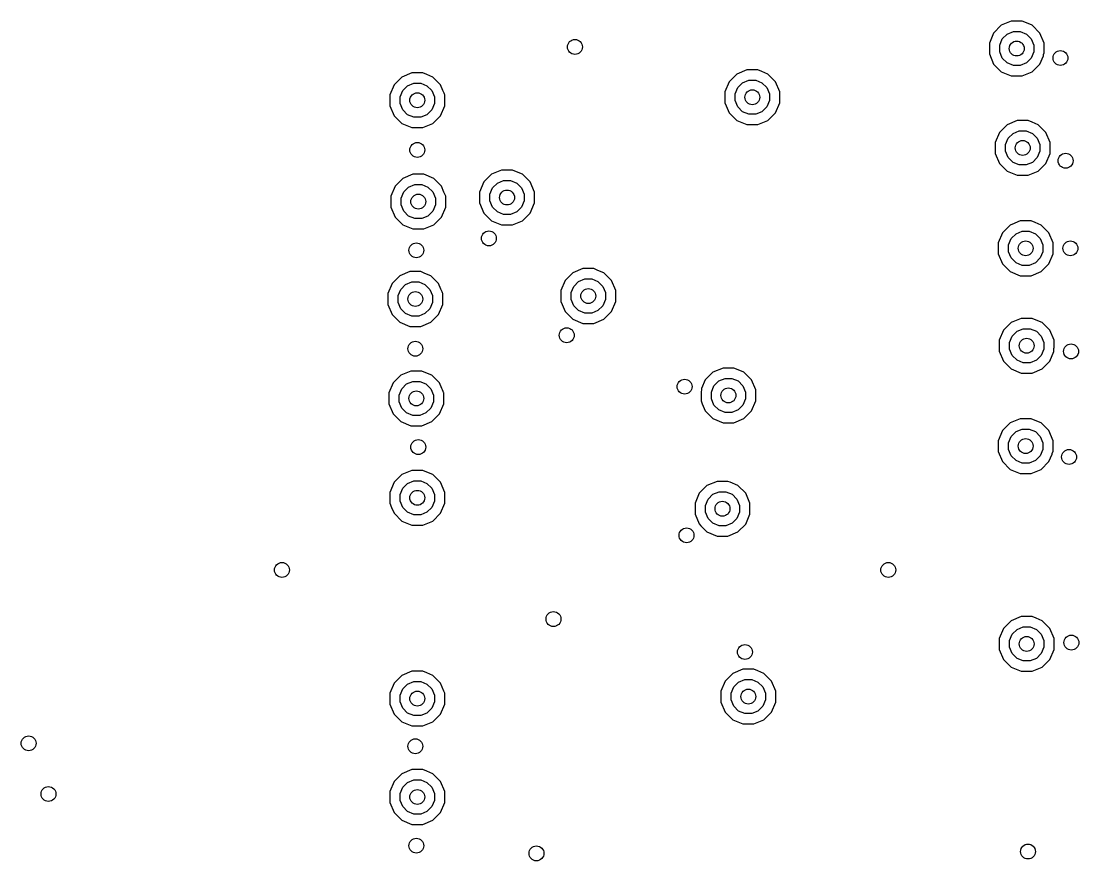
# Model space of a CAD drawing. Extents: x 114.9 to 199.6, y -137.1 to -76.7.
# Drawn here: x 178.68 to 189.31, y -98.35 to -89.9 of the extents above; entities that cross this region are included whole.
import ezdxf

# ---------------------------------------------------------------- set-up
doc = ezdxf.new("R2010")
doc.units = 0
doc.layers.add('BLACK', color=7, linetype='CONTINUOUS')

msp = doc.modelspace()

# ---------------------------------------------------------------- linework, layer by layer
at = {"layer": 'BLACK', "linetype": 'CONTINUOUS'}
for p, q in [((188.635198, -89.9045), (188.53394, -89.946444)), ((188.6352, -89.9045), (188.635198, -89.9045)), ((188.7448, -89.9045), (188.6352, -89.9045)), ((188.744801, -89.9045), (188.7448, -89.9045)), ((188.786744, -89.921874), (188.744801, -89.9045)), ((188.53394, -89.946444), (188.456444, -90.02394)), ((188.592775, -90.034493), (188.655859, -90.008363)), ((188.655859, -90.008363), (188.724141, -90.008363)), ((188.724141, -90.008363), (188.787225, -90.034493)), ((188.846058, -89.946443), (188.786744, -89.921874)), ((188.846059, -89.946444), (188.846058, -89.946443)), ((188.846061, -89.946445), (188.846059, -89.946444)), ((188.923555, -90.023939), (188.846061, -89.946445)), ((188.456444, -90.02394), (188.4145, -90.125198)), ((188.518363, -90.145859), (188.544493, -90.082775)), ((188.544493, -90.082775), (188.592775, -90.034493)), ((188.787225, -90.034493), (188.835507, -90.082775)), ((188.835507, -90.082775), (188.861637, -90.145859)), ((188.923555, -90.02394), (188.923555, -90.023939)), ((188.923557, -90.023942), (188.923555, -90.02394)), ((188.9655, -90.1252), (188.923557, -90.023942)), ((188.4145, -90.125198), (188.4145, -90.1252)), ((188.4145, -90.1252), (188.4145, -90.2348)), ((188.518363, -90.214141), (188.518363, -90.145859)), ((188.544493, -90.277225), (188.518363, -90.214141)), ((188.861637, -90.214141), (188.835507, -90.277225)), ((188.861637, -90.145859), (188.861637, -90.214141)), ((188.958202, -90.240959), (188.9655, -90.223339)), ((188.9655, -90.223339), (188.9655, -90.1252)), ((188.4145, -90.2348), (188.456443, -90.336058)), ((188.592775, -90.325507), (188.544493, -90.277225)), ((188.655859, -90.351637), (188.592775, -90.325507)), ((188.787225, -90.325507), (188.724141, -90.351637)), ((188.835507, -90.277225), (188.787225, -90.325507)), ((188.923557, -90.336058), (188.958202, -90.252418)), ((188.958202, -90.252418), (188.958202, -90.240959)), ((182.605198, -90.4245), (182.50394, -90.466444)), ((182.6052, -90.4245), (182.605198, -90.4245)), ((182.7148, -90.4245), (182.6052, -90.4245)), ((182.714801, -90.4245), (182.7148, -90.4245)), ((182.756744, -90.441874), (182.714801, -90.4245)), ((185.87394, -90.436444), (185.796444, -90.51394)), ((185.975198, -90.3945), (185.87394, -90.436444)), ((185.9752, -90.3945), (185.975198, -90.3945)), ((186.0848, -90.3945), (185.9752, -90.3945)), ((186.084801, -90.3945), (186.0848, -90.3945)), ((186.126744, -90.411874), (186.084801, -90.3945)), ((186.186058, -90.436443), (186.126744, -90.411874)), ((186.186059, -90.436444), (186.186058, -90.436443)), ((186.186061, -90.436445), (186.186059, -90.436444)), ((186.263555, -90.513939), (186.186061, -90.436445)), ((188.456443, -90.336058), (188.456444, -90.336059)), ((188.456444, -90.336059), (188.456445, -90.336061)), ((188.456445, -90.336061), (188.533939, -90.413555)), ((188.533939, -90.413555), (188.53394, -90.413555)), ((188.53394, -90.413555), (188.533942, -90.413557)), ((188.533942, -90.413557), (188.6352, -90.4555)), ((188.724141, -90.351637), (188.655859, -90.351637)), ((188.7448, -90.4555), (188.846058, -90.413557)), ((188.846058, -90.413557), (188.84606, -90.413555)), ((188.84606, -90.413555), (188.846061, -90.413555)), ((188.846061, -90.413555), (188.923555, -90.336061)), ((188.923555, -90.33606), (188.923557, -90.336058)), ((188.923555, -90.336061), (188.923555, -90.33606)), ((182.426444, -90.54394), (182.3845, -90.645198)), ((182.50394, -90.466444), (182.426444, -90.54394)), ((182.562775, -90.554493), (182.625859, -90.528363)), ((182.625859, -90.528363), (182.694141, -90.528363)), ((182.694141, -90.528363), (182.757225, -90.554493)), ((182.816058, -90.466443), (182.756744, -90.441874)), ((182.816059, -90.466444), (182.816058, -90.466443)), ((182.816061, -90.466445), (182.816059, -90.466444)), ((182.893555, -90.543939), (182.816061, -90.466445)), ((182.893555, -90.54394), (182.893555, -90.543939)), ((182.893557, -90.543942), (182.893555, -90.54394)), ((182.91726, -90.601165), (182.893557, -90.543942)), ((185.796444, -90.51394), (185.7545, -90.615198)), ((185.884493, -90.572775), (185.932775, -90.524493)), ((185.932775, -90.524493), (185.995859, -90.498363)), ((185.995859, -90.498363), (186.064141, -90.498363)), ((186.064141, -90.498363), (186.127225, -90.524493)), ((186.127225, -90.524493), (186.175507, -90.572775)), ((186.263555, -90.51394), (186.263555, -90.513939)), ((186.263557, -90.513942), (186.263555, -90.51394)), ((186.3055, -90.6152), (186.263557, -90.513942)), ((188.6352, -90.4555), (188.635202, -90.4555)), ((188.635202, -90.4555), (188.744798, -90.4555)), ((188.744798, -90.4555), (188.7448, -90.4555)), ((182.3845, -90.645198), (182.3845, -90.6452)), ((182.3845, -90.6452), (182.3845, -90.7548)), ((182.488363, -90.665859), (182.514493, -90.602775)), ((182.514493, -90.602775), (182.562775, -90.554493)), ((182.757225, -90.554493), (182.805507, -90.602775)), ((182.805507, -90.602775), (182.831637, -90.665859)), ((182.923073, -90.615198), (182.91726, -90.601165)), ((182.928842, -90.629125), (182.923073, -90.615198)), ((182.933003, -90.639172), (182.928842, -90.629125)), ((182.9355, -90.6452), (182.933003, -90.639172)), ((182.9355, -90.7548), (182.9355, -90.6452)), ((185.7545, -90.615198), (185.7545, -90.724801)), ((185.858363, -90.635859), (185.884493, -90.572775)), ((185.858363, -90.704141), (185.858363, -90.635859)), ((186.175507, -90.572775), (186.201637, -90.635859)), ((186.201637, -90.635859), (186.201637, -90.704141)), ((186.3055, -90.7248), (186.3055, -90.6152)), ((182.3845, -90.7548), (182.426443, -90.856058)), ((182.488363, -90.734141), (182.488363, -90.665859)), ((182.514493, -90.797225), (182.488363, -90.734141)), ((182.831637, -90.734141), (182.805507, -90.797225)), ((182.831637, -90.665859), (182.831637, -90.734141)), ((182.893557, -90.856058), (182.9355, -90.7548)), ((185.7545, -90.724801), (185.766927, -90.754801)), ((185.766927, -90.754801), (185.796443, -90.826058)), ((185.884493, -90.767225), (185.858363, -90.704141)), ((186.201637, -90.704141), (186.175507, -90.767225)), ((186.263557, -90.826058), (186.3055, -90.7248)), ((182.426443, -90.856058), (182.426444, -90.856059)), ((182.426444, -90.856059), (182.426445, -90.856061)), ((182.426445, -90.856061), (182.503939, -90.933555)), ((182.562775, -90.845507), (182.514493, -90.797225)), ((182.625859, -90.871637), (182.562775, -90.845507)), ((182.757225, -90.845507), (182.694141, -90.871637)), ((182.805507, -90.797225), (182.757225, -90.845507)), ((182.816061, -90.933555), (182.893555, -90.856061)), ((182.893555, -90.85606), (182.893557, -90.856058)), ((182.893555, -90.856061), (182.893555, -90.85606)), ((185.796443, -90.826058), (185.796444, -90.826059)), ((185.796444, -90.826059), (185.796445, -90.826061)), ((185.796445, -90.826061), (185.873939, -90.903555)), ((185.932775, -90.815507), (185.884493, -90.767225)), ((185.995859, -90.841637), (185.932775, -90.815507)), ((186.064141, -90.841637), (185.995859, -90.841637)), ((186.127225, -90.815507), (186.064141, -90.841637)), ((186.175507, -90.767225), (186.127225, -90.815507)), ((186.186061, -90.903555), (186.263555, -90.826061)), ((186.263555, -90.82606), (186.263557, -90.826058)), ((186.263555, -90.826061), (186.263555, -90.82606)), ((182.503939, -90.933555), (182.50394, -90.933555)), ((182.50394, -90.933555), (182.503942, -90.933557)), ((182.503942, -90.933557), (182.6052, -90.9755)), ((182.694141, -90.871637), (182.625859, -90.871637)), ((182.7148, -90.9755), (182.816058, -90.933557)), ((182.816058, -90.933557), (182.81606, -90.933555)), ((182.81606, -90.933555), (182.816061, -90.933555)), ((185.873939, -90.903555), (185.87394, -90.903555)), ((185.87394, -90.903555), (185.873942, -90.903557)), ((185.873942, -90.903557), (185.9752, -90.9455)), ((185.9752, -90.9455), (185.975202, -90.9455)), ((185.975202, -90.9455), (186.084798, -90.9455)), ((186.084798, -90.9455), (186.0848, -90.9455)), ((186.0848, -90.9455), (186.186058, -90.903557)), ((186.186058, -90.903557), (186.18606, -90.903555)), ((186.18606, -90.903555), (186.186061, -90.903555)), ((188.59394, -90.946444), (188.516444, -91.02394)), ((188.695198, -90.9045), (188.59394, -90.946444)), ((188.6952, -90.9045), (188.695198, -90.9045)), ((188.8048, -90.9045), (188.6952, -90.9045)), ((188.804801, -90.9045), (188.8048, -90.9045)), ((188.846744, -90.921874), (188.804801, -90.9045)), ((188.906058, -90.946443), (188.846744, -90.921874)), ((188.906059, -90.946444), (188.906058, -90.946443)), ((188.906061, -90.946445), (188.906059, -90.946444)), ((188.983555, -91.023939), (188.906061, -90.946445)), ((182.6052, -90.9755), (182.605202, -90.9755)), ((182.605202, -90.9755), (182.714798, -90.9755)), ((182.714798, -90.9755), (182.7148, -90.9755)), ((188.516444, -91.02394), (188.4745, -91.125198)), ((188.604493, -91.082775), (188.652775, -91.034493)), ((188.652775, -91.034493), (188.715859, -91.008363)), ((188.715859, -91.008363), (188.784141, -91.008363)), ((188.784141, -91.008363), (188.847225, -91.034493)), ((188.847225, -91.034493), (188.895507, -91.082775)), ((188.983555, -91.02394), (188.983555, -91.023939)), ((188.983557, -91.023942), (188.983555, -91.02394)), ((189.0255, -91.1252), (188.983557, -91.023942)), ((188.4745, -91.125198), (188.4745, -91.1252)), ((188.4745, -91.1252), (188.4745, -91.2348)), ((188.578363, -91.145859), (188.604493, -91.082775)), ((188.578363, -91.214141), (188.578363, -91.145859)), ((188.895507, -91.082775), (188.921637, -91.145859)), ((188.921637, -91.145859), (188.921637, -91.214141)), ((189.0255, -91.2348), (189.0255, -91.1252)), ((188.4745, -91.2348), (188.516443, -91.336058)), ((188.604493, -91.277225), (188.578363, -91.214141)), ((188.652775, -91.325507), (188.604493, -91.277225)), ((188.895507, -91.277225), (188.847225, -91.325507)), ((188.921637, -91.214141), (188.895507, -91.277225)), ((188.983557, -91.336058), (189.0255, -91.2348)), ((188.516443, -91.336058), (188.516444, -91.336059)), ((188.516444, -91.336059), (188.516445, -91.336061)), ((188.516445, -91.336061), (188.593939, -91.413555)), ((188.715859, -91.351637), (188.652775, -91.325507)), ((188.784141, -91.351637), (188.715859, -91.351637)), ((188.847225, -91.325507), (188.784141, -91.351637)), ((188.906061, -91.413555), (188.983555, -91.336061)), ((188.983555, -91.33606), (188.983557, -91.336058)), ((188.983555, -91.336061), (188.983555, -91.33606)), ((182.51394, -91.486444), (182.436444, -91.56394)), ((182.615198, -91.4445), (182.51394, -91.486444)), ((182.6152, -91.4445), (182.615198, -91.4445)), ((182.7248, -91.4445), (182.6152, -91.4445)), ((182.724801, -91.4445), (182.7248, -91.4445)), ((182.726558, -91.445228), (182.724801, -91.4445)), ((182.826058, -91.486443), (182.726558, -91.445228)), ((182.826059, -91.486444), (182.826058, -91.486443)), ((182.826061, -91.486445), (182.826059, -91.486444)), ((182.903555, -91.563939), (182.826061, -91.486445)), ((183.406703, -91.445227), (183.329207, -91.522723)), ((183.507961, -91.403283), (183.406703, -91.445227)), ((183.507963, -91.403283), (183.507961, -91.403283)), ((183.617563, -91.403283), (183.507963, -91.403283)), ((183.617564, -91.403283), (183.617563, -91.403283)), ((183.659507, -91.420657), (183.617564, -91.403283)), ((183.718821, -91.445226), (183.659507, -91.420657)), ((183.718822, -91.445227), (183.718821, -91.445226)), ((183.718824, -91.445228), (183.718822, -91.445227)), ((183.796318, -91.522722), (183.718824, -91.445228)), ((188.593939, -91.413555), (188.59394, -91.413555)), ((188.59394, -91.413555), (188.593942, -91.413557)), ((188.593942, -91.413557), (188.6952, -91.4555)), ((188.6952, -91.4555), (188.695202, -91.4555)), ((188.695202, -91.4555), (188.804798, -91.4555)), ((188.804798, -91.4555), (188.8048, -91.4555)), ((188.8048, -91.4555), (188.906058, -91.413557)), ((188.906058, -91.413557), (188.90606, -91.413555)), ((188.90606, -91.413555), (188.906061, -91.413555)), ((182.436444, -91.56394), (182.3945, -91.665198)), ((182.524493, -91.622775), (182.572775, -91.574493)), ((182.572775, -91.574493), (182.635859, -91.548363)), ((182.635859, -91.548363), (182.704141, -91.548363)), ((182.704141, -91.548363), (182.767225, -91.574493)), ((182.767225, -91.574493), (182.815507, -91.622775)), ((182.903555, -91.56394), (182.903555, -91.563939)), ((182.903557, -91.563942), (182.903555, -91.56394)), ((182.928426, -91.623981), (182.903557, -91.563942)), ((183.329207, -91.522723), (183.287263, -91.623981)), ((183.391126, -91.644642), (183.417256, -91.581558)), ((183.417256, -91.581558), (183.465538, -91.533276)), ((183.465538, -91.533276), (183.528622, -91.507146)), ((183.528622, -91.507146), (183.596904, -91.507146)), ((183.596904, -91.507146), (183.659988, -91.533276)), ((183.659988, -91.533276), (183.70827, -91.581558)), ((183.70827, -91.581558), (183.7344, -91.644642)), ((183.796318, -91.522723), (183.796318, -91.522722)), ((183.79632, -91.522725), (183.796318, -91.522723)), ((183.838263, -91.623983), (183.79632, -91.522725)), ((182.3945, -91.665198), (182.3945, -91.6652)), ((182.3945, -91.6652), (182.3945, -91.7748)), ((182.498363, -91.685859), (182.524493, -91.622775)), ((182.498363, -91.754141), (182.498363, -91.685859)), ((182.815507, -91.622775), (182.841637, -91.685859)), ((182.841637, -91.685859), (182.841637, -91.754141)), ((182.9455, -91.6652), (182.928426, -91.623981)), ((182.9455, -91.7748), (182.9455, -91.6652)), ((183.287263, -91.623981), (183.287263, -91.623983)), ((183.287263, -91.623983), (183.287263, -91.733583)), ((183.391126, -91.712924), (183.391126, -91.644642)), ((183.417256, -91.776008), (183.391126, -91.712924)), ((183.7344, -91.712924), (183.70827, -91.776008)), ((183.7344, -91.644642), (183.7344, -91.712924)), ((183.838263, -91.733583), (183.838263, -91.623983)), ((182.3945, -91.7748), (182.436443, -91.876058)), ((182.524493, -91.817225), (182.498363, -91.754141)), ((182.572775, -91.865507), (182.524493, -91.817225)), ((182.815507, -91.817225), (182.767225, -91.865507)), ((182.841637, -91.754141), (182.815507, -91.817225)), ((182.903557, -91.876058), (182.9455, -91.7748)), ((183.287263, -91.733583), (183.329206, -91.834841)), ((183.465538, -91.82429), (183.417256, -91.776008)), ((183.70827, -91.776008), (183.659988, -91.82429)), ((183.79632, -91.834841), (183.838263, -91.733583)), ((182.436443, -91.876058), (182.436444, -91.876059)), ((182.436444, -91.876059), (182.436445, -91.876061)), ((182.436445, -91.876061), (182.513939, -91.953555)), ((182.635859, -91.891637), (182.572775, -91.865507)), ((182.704141, -91.891637), (182.635859, -91.891637)), ((182.767225, -91.865507), (182.704141, -91.891637)), ((182.826061, -91.953555), (182.903555, -91.876061)), ((182.903555, -91.87606), (182.903557, -91.876058)), ((182.903555, -91.876061), (182.903555, -91.87606)), ((183.329206, -91.834841), (183.329207, -91.834842)), ((183.329207, -91.834842), (183.329208, -91.834844)), ((183.329208, -91.834844), (183.406702, -91.912338)), ((183.406702, -91.912338), (183.406703, -91.912338)), ((183.406703, -91.912338), (183.406705, -91.91234)), ((183.406705, -91.91234), (183.507963, -91.954283)), ((183.528622, -91.85042), (183.465538, -91.82429)), ((183.596904, -91.85042), (183.528622, -91.85042)), ((183.659988, -91.82429), (183.596904, -91.85042)), ((183.617563, -91.954283), (183.718821, -91.91234)), ((183.718821, -91.91234), (183.718823, -91.912338)), ((183.718823, -91.912338), (183.718824, -91.912338)), ((183.718824, -91.912338), (183.796318, -91.834844)), ((183.796318, -91.834843), (183.79632, -91.834841)), ((183.796318, -91.834844), (183.796318, -91.834843)), ((188.725198, -91.9145), (188.641312, -91.949248)), ((188.7252, -91.9145), (188.725198, -91.9145)), ((188.8348, -91.9145), (188.7252, -91.9145)), ((188.834801, -91.9145), (188.8348, -91.9145)), ((188.876744, -91.931874), (188.834801, -91.9145)), ((182.513939, -91.953555), (182.51394, -91.953555)), ((182.51394, -91.953555), (182.513942, -91.953557)), ((182.513942, -91.953557), (182.6152, -91.9955)), ((182.6152, -91.9955), (182.615202, -91.9955)), ((182.615202, -91.9955), (182.724798, -91.9955)), ((182.724798, -91.9955), (182.7248, -91.9955)), ((182.7248, -91.9955), (182.826058, -91.953557)), ((182.826058, -91.953557), (182.82606, -91.953555)), ((182.82606, -91.953555), (182.826061, -91.953555)), ((183.507963, -91.954283), (183.507965, -91.954283)), ((183.507965, -91.954283), (183.617561, -91.954283)), ((183.617561, -91.954283), (183.617563, -91.954283)), ((188.546444, -92.03394), (188.5045, -92.135198)), ((188.62394, -91.956444), (188.546444, -92.03394)), ((188.63091, -91.953557), (188.62394, -91.956444)), ((188.641312, -91.949248), (188.63091, -91.953557)), ((188.682775, -92.044493), (188.745859, -92.018363)), ((188.745859, -92.018363), (188.814141, -92.018363)), ((188.814141, -92.018363), (188.877225, -92.044493)), ((188.936058, -91.956443), (188.876744, -91.931874)), ((188.936059, -91.956444), (188.936058, -91.956443)), ((188.936061, -91.956445), (188.936059, -91.956444)), ((189.013555, -92.033939), (188.936061, -91.956445)), ((189.013555, -92.03394), (189.013555, -92.033939)), ((189.013557, -92.033942), (189.013555, -92.03394)), ((189.0555, -92.1352), (189.013557, -92.033942)), ((188.5045, -92.135198), (188.5045, -92.1352)), ((188.5045, -92.1352), (188.5045, -92.2448)), ((188.608363, -92.155859), (188.634493, -92.092775)), ((188.634493, -92.092775), (188.682775, -92.044493)), ((188.877225, -92.044493), (188.925507, -92.092775)), ((188.925507, -92.092775), (188.951637, -92.155859)), ((189.0555, -92.2448), (189.0555, -92.1352)), ((188.5045, -92.2448), (188.546443, -92.346058)), ((188.608363, -92.224141), (188.608363, -92.155859)), ((188.634493, -92.287225), (188.608363, -92.224141)), ((188.951637, -92.224141), (188.925507, -92.287225)), ((188.951637, -92.155859), (188.951637, -92.224141)), ((189.013557, -92.346058), (189.0555, -92.2448)), ((188.546443, -92.346058), (188.546444, -92.346059)), ((188.546444, -92.346059), (188.546445, -92.346061)), ((188.546445, -92.346061), (188.623939, -92.423555)), ((188.682775, -92.335507), (188.634493, -92.287225)), ((188.745859, -92.361637), (188.682775, -92.335507)), ((188.877225, -92.335507), (188.814141, -92.361637)), ((188.925507, -92.287225), (188.877225, -92.335507)), ((188.936061, -92.423555), (189.013555, -92.346061)), ((189.013555, -92.34606), (189.013557, -92.346058)), ((189.013555, -92.346061), (189.013555, -92.34606)), ((182.585198, -92.4245), (182.48394, -92.466444)), ((182.5852, -92.4245), (182.585198, -92.4245)), ((182.6948, -92.4245), (182.5852, -92.4245)), ((182.694801, -92.4245), (182.6948, -92.4245)), ((182.736744, -92.441874), (182.694801, -92.4245)), ((182.796058, -92.466443), (182.736744, -92.441874)), ((184.22394, -92.436444), (184.146444, -92.51394)), ((184.325198, -92.3945), (184.22394, -92.436444)), ((184.3252, -92.3945), (184.325198, -92.3945)), ((184.4348, -92.3945), (184.3252, -92.3945)), ((184.434801, -92.3945), (184.4348, -92.3945)), ((184.476744, -92.411874), (184.434801, -92.3945)), ((184.536058, -92.436443), (184.476744, -92.411874)), ((184.536059, -92.436444), (184.536058, -92.436443)), ((184.536061, -92.436445), (184.536059, -92.436444)), ((184.613555, -92.513939), (184.536061, -92.436445)), ((188.623939, -92.423555), (188.62394, -92.423555)), ((188.62394, -92.423555), (188.623942, -92.423557)), ((188.623942, -92.423557), (188.7252, -92.4655)), ((188.814141, -92.361637), (188.745859, -92.361637)), ((188.8348, -92.4655), (188.936058, -92.423557)), ((188.936058, -92.423557), (188.93606, -92.423555)), ((188.93606, -92.423555), (188.936061, -92.423555)), ((182.406444, -92.54394), (182.3645, -92.645198)), ((182.48394, -92.466444), (182.406444, -92.54394)), ((182.494493, -92.602775), (182.542775, -92.554493)), ((182.542775, -92.554493), (182.605859, -92.528363)), ((182.605859, -92.528363), (182.674141, -92.528363)), ((182.674141, -92.528363), (182.737225, -92.554493)), ((182.737225, -92.554493), (182.785507, -92.602775)), ((182.796059, -92.466444), (182.796058, -92.466443)), ((182.796061, -92.466445), (182.796059, -92.466444)), ((182.873555, -92.543939), (182.796061, -92.466445)), ((182.873555, -92.54394), (182.873555, -92.543939)), ((182.873557, -92.543942), (182.873555, -92.54394)), ((182.89726, -92.601165), (182.873557, -92.543942)), ((184.146444, -92.51394), (184.1045, -92.615198)), ((184.234493, -92.572775), (184.282775, -92.524493)), ((184.282775, -92.524493), (184.345859, -92.498363)), ((184.345859, -92.498363), (184.414141, -92.498363)), ((184.414141, -92.498363), (184.477225, -92.524493)), ((184.477225, -92.524493), (184.525507, -92.572775)), ((184.613555, -92.51394), (184.613555, -92.513939)), ((184.613557, -92.513942), (184.613555, -92.51394)), ((184.6555, -92.6152), (184.613557, -92.513942)), ((188.7252, -92.4655), (188.725202, -92.4655)), ((188.725202, -92.4655), (188.834798, -92.4655)), ((188.834798, -92.4655), (188.8348, -92.4655)), ((182.3645, -92.645198), (182.3645, -92.6452)), ((182.3645, -92.6452), (182.3645, -92.7548)), ((182.468363, -92.665859), (182.494493, -92.602775)), ((182.468363, -92.734141), (182.468363, -92.665859)), ((182.785507, -92.602775), (182.811637, -92.665859)), ((182.811637, -92.665859), (182.811637, -92.734141)), ((182.903073, -92.615198), (182.89726, -92.601165)), ((182.908842, -92.629125), (182.903073, -92.615198)), ((182.913003, -92.639172), (182.908842, -92.629125)), ((182.9155, -92.6452), (182.913003, -92.639172)), ((182.9155, -92.7548), (182.9155, -92.6452)), ((184.1045, -92.615198), (184.1045, -92.724801)), ((184.208363, -92.635859), (184.234493, -92.572775)), ((184.208363, -92.704141), (184.208363, -92.635859)), ((184.525507, -92.572775), (184.551637, -92.635859)), ((184.551637, -92.635859), (184.551637, -92.704141)), ((184.6555, -92.7248), (184.6555, -92.6152)), ((182.3645, -92.7548), (182.406443, -92.856058)), ((182.494493, -92.797225), (182.468363, -92.734141)), ((182.811637, -92.734141), (182.785507, -92.797225)), ((182.873557, -92.856058), (182.9155, -92.7548)), ((184.1045, -92.724801), (184.116927, -92.754801)), ((184.116927, -92.754801), (184.146443, -92.826058)), ((184.234493, -92.767225), (184.208363, -92.704141)), ((184.282775, -92.815507), (184.234493, -92.767225)), ((184.525507, -92.767225), (184.477225, -92.815507)), ((184.551637, -92.704141), (184.525507, -92.767225)), ((184.613557, -92.826058), (184.6555, -92.7248)), ((182.406443, -92.856058), (182.406444, -92.856059)), ((182.406444, -92.856059), (182.406445, -92.856061)), ((182.406445, -92.856061), (182.483939, -92.933555)), ((182.542775, -92.845507), (182.494493, -92.797225)), ((182.605859, -92.871637), (182.542775, -92.845507)), ((182.674141, -92.871637), (182.605859, -92.871637)), ((182.737225, -92.845507), (182.674141, -92.871637)), ((182.785507, -92.797225), (182.737225, -92.845507)), ((182.796061, -92.933555), (182.873555, -92.856061)), ((182.873555, -92.85606), (182.873557, -92.856058)), ((182.873555, -92.856061), (182.873555, -92.85606)), ((184.146443, -92.826058), (184.146444, -92.826059)), ((184.146444, -92.826059), (184.146445, -92.826061)), ((184.146445, -92.826061), (184.223939, -92.903555)), ((184.345859, -92.841637), (184.282775, -92.815507)), ((184.414141, -92.841637), (184.345859, -92.841637)), ((184.477225, -92.815507), (184.414141, -92.841637)), ((184.536061, -92.903555), (184.613555, -92.826061)), ((184.613555, -92.82606), (184.613557, -92.826058)), ((184.613555, -92.826061), (184.613555, -92.82606)), ((182.483939, -92.933555), (182.48394, -92.933555)), ((182.48394, -92.933555), (182.483942, -92.933557)), ((182.483942, -92.933557), (182.5852, -92.9755)), ((182.5852, -92.9755), (182.585202, -92.9755)), ((182.585202, -92.9755), (182.694798, -92.9755)), ((182.694798, -92.9755), (182.6948, -92.9755)), ((182.6948, -92.9755), (182.796058, -92.933557)), ((182.796058, -92.933557), (182.79606, -92.933555)), ((182.79606, -92.933555), (182.796061, -92.933555)), ((184.223939, -92.903555), (184.22394, -92.903555)), ((184.22394, -92.903555), (184.223942, -92.903557)), ((184.223942, -92.903557), (184.3252, -92.9455)), ((184.3252, -92.9455), (184.325202, -92.9455)), ((184.325202, -92.9455), (184.434798, -92.9455)), ((184.434798, -92.9455), (184.4348, -92.9455)), ((184.4348, -92.9455), (184.536058, -92.903557)), ((184.536058, -92.903557), (184.53606, -92.903555)), ((184.53606, -92.903555), (184.536061, -92.903555)), ((188.63394, -92.936444), (188.556444, -93.01394)), ((188.64091, -92.933557), (188.63394, -92.936444)), ((188.651312, -92.929248), (188.64091, -92.933557)), ((188.735198, -92.8945), (188.651312, -92.929248)), ((188.7352, -92.8945), (188.735198, -92.8945)), ((188.8448, -92.8945), (188.7352, -92.8945)), ((188.844801, -92.8945), (188.8448, -92.8945)), ((188.886744, -92.911874), (188.844801, -92.8945)), ((188.946058, -92.936443), (188.886744, -92.911874)), ((188.946059, -92.936444), (188.946058, -92.936443)), ((188.946061, -92.936445), (188.946059, -92.936444)), ((189.023555, -93.013939), (188.946061, -92.936445)), ((188.556444, -93.01394), (188.5145, -93.115198)), ((188.618363, -93.135859), (188.644493, -93.072775)), ((188.644493, -93.072775), (188.692775, -93.024493)), ((188.692775, -93.024493), (188.755859, -92.998363)), ((188.755859, -92.998363), (188.824141, -92.998363)), ((188.824141, -92.998363), (188.887225, -93.024493)), ((188.887225, -93.024493), (188.935507, -93.072775)), ((188.935507, -93.072775), (188.961637, -93.135859)), ((189.023555, -93.01394), (189.023555, -93.013939)), ((189.023557, -93.013942), (189.023555, -93.01394)), ((189.0655, -93.1152), (189.023557, -93.013942)), ((188.5145, -93.115198), (188.5145, -93.1152)), ((188.5145, -93.1152), (188.5145, -93.2248)), ((188.618363, -93.204141), (188.618363, -93.135859)), ((188.644493, -93.267225), (188.618363, -93.204141)), ((188.961637, -93.204141), (188.935507, -93.267225)), ((188.961637, -93.135859), (188.961637, -93.204141)), ((189.064666, -93.193446), (189.0655, -93.191432)), ((189.064666, -93.226813), (189.064666, -93.193446)), ((189.0655, -93.191432), (189.0655, -93.1152)), ((188.5145, -93.2248), (188.556443, -93.326058)), ((188.692775, -93.315507), (188.644493, -93.267225)), ((188.935507, -93.267225), (188.887225, -93.315507)), ((189.023557, -93.326058), (189.064666, -93.226813)), ((185.735198, -93.3945), (185.63394, -93.436444)), ((185.7352, -93.3945), (185.735198, -93.3945)), ((185.8448, -93.3945), (185.7352, -93.3945)), ((185.844801, -93.3945), (185.8448, -93.3945)), ((185.886744, -93.411874), (185.844801, -93.3945)), ((185.946058, -93.436443), (185.886744, -93.411874)), ((188.556443, -93.326058), (188.556444, -93.326059)), ((188.556444, -93.326059), (188.556445, -93.326061)), ((188.556445, -93.326061), (188.633939, -93.403555)), ((188.633939, -93.403555), (188.63394, -93.403555)), ((188.63394, -93.403555), (188.633942, -93.403557)), ((188.633942, -93.403557), (188.7352, -93.4455)), ((188.755859, -93.341637), (188.692775, -93.315507)), ((188.824141, -93.341637), (188.755859, -93.341637)), ((188.887225, -93.315507), (188.824141, -93.341637)), ((188.8448, -93.4455), (188.946058, -93.403557)), ((188.946058, -93.403557), (188.94606, -93.403555)), ((188.94606, -93.403555), (188.946061, -93.403555)), ((188.946061, -93.403555), (189.023555, -93.326061)), ((189.023555, -93.32606), (189.023557, -93.326058)), ((189.023555, -93.326061), (189.023555, -93.32606)), ((182.49394, -93.466444), (182.416444, -93.54394)), ((182.595198, -93.4245), (182.49394, -93.466444)), ((182.5952, -93.4245), (182.595198, -93.4245)), ((182.7048, -93.4245), (182.5952, -93.4245)), ((182.704801, -93.4245), (182.7048, -93.4245)), ((182.746744, -93.441874), (182.704801, -93.4245)), ((182.806058, -93.466443), (182.746744, -93.441874)), ((182.806059, -93.466444), (182.806058, -93.466443)), ((182.806061, -93.466445), (182.806059, -93.466444)), ((182.883555, -93.543939), (182.806061, -93.466445)), ((185.556444, -93.51394), (185.520373, -93.601019)), ((185.63394, -93.436444), (185.556444, -93.51394)), ((185.692775, -93.524493), (185.755859, -93.498363)), ((185.755859, -93.498363), (185.824141, -93.498363)), ((185.824141, -93.498363), (185.887225, -93.524493)), ((185.946059, -93.436444), (185.946058, -93.436443)), ((185.946061, -93.436445), (185.946059, -93.436444)), ((186.023555, -93.513939), (185.946061, -93.436445)), ((186.023555, -93.51394), (186.023555, -93.513939)), ((186.023557, -93.513942), (186.023555, -93.51394)), ((186.0655, -93.6152), (186.023557, -93.513942)), ((188.7352, -93.4455), (188.735202, -93.4455)), ((188.735202, -93.4455), (188.844798, -93.4455)), ((188.844798, -93.4455), (188.8448, -93.4455)), ((182.416444, -93.54394), (182.3745, -93.645198)), ((182.478363, -93.665859), (182.504493, -93.602775)), ((182.504493, -93.602775), (182.552775, -93.554493)), ((182.552775, -93.554493), (182.615859, -93.528363)), ((182.615859, -93.528363), (182.684141, -93.528363)), ((182.684141, -93.528363), (182.747225, -93.554493)), ((182.747225, -93.554493), (182.795507, -93.602775)), ((182.795507, -93.602775), (182.821637, -93.665859)), ((182.883555, -93.54394), (182.883555, -93.543939)), ((182.883557, -93.543942), (182.883555, -93.54394)), ((182.90726, -93.601165), (182.883557, -93.543942)), ((182.913073, -93.615198), (182.90726, -93.601165)), ((182.918842, -93.629125), (182.913073, -93.615198)), ((182.923003, -93.639172), (182.918842, -93.629125)), ((185.520373, -93.615888), (185.5145, -93.630066)), ((185.5145, -93.630066), (185.5145, -93.724801)), ((185.520373, -93.601019), (185.520373, -93.615888)), ((185.618363, -93.635859), (185.644493, -93.572775)), ((185.644493, -93.572775), (185.692775, -93.524493)), ((185.887225, -93.524493), (185.935507, -93.572775)), ((185.935507, -93.572775), (185.961637, -93.635859)), ((186.0655, -93.7248), (186.0655, -93.6152)), ((182.3745, -93.645198), (182.3745, -93.6452)), ((182.3745, -93.6452), (182.3745, -93.7548)), ((182.478363, -93.734141), (182.478363, -93.665859)), ((182.504493, -93.797225), (182.478363, -93.734141)), ((182.821637, -93.734141), (182.795507, -93.797225)), ((182.821637, -93.665859), (182.821637, -93.734141)), ((182.9255, -93.6452), (182.923003, -93.639172)), ((182.9255, -93.7548), (182.9255, -93.6452)), ((185.5145, -93.724801), (185.526927, -93.754801)), ((185.618363, -93.704141), (185.618363, -93.635859)), ((185.644493, -93.767225), (185.618363, -93.704141)), ((185.961637, -93.704141), (185.935507, -93.767225)), ((185.961637, -93.635859), (185.961637, -93.704141)), ((186.023557, -93.826058), (186.0655, -93.7248)), ((182.3745, -93.7548), (182.416443, -93.856058)), ((182.552775, -93.845507), (182.504493, -93.797225)), ((182.795507, -93.797225), (182.747225, -93.845507)), ((182.883557, -93.856058), (182.9255, -93.7548)), ((185.526927, -93.754801), (185.556443, -93.826058)), ((185.556443, -93.826058), (185.556444, -93.826059)), ((185.556444, -93.826059), (185.556445, -93.826061)), ((185.556445, -93.826061), (185.633939, -93.903555)), ((185.692775, -93.815507), (185.644493, -93.767225)), ((185.755859, -93.841637), (185.692775, -93.815507)), ((185.824141, -93.841637), (185.755859, -93.841637)), ((185.887225, -93.815507), (185.824141, -93.841637)), ((185.935507, -93.767225), (185.887225, -93.815507)), ((185.946061, -93.903555), (186.023555, -93.826061)), ((186.023555, -93.82606), (186.023557, -93.826058)), ((186.023555, -93.826061), (186.023555, -93.82606)), ((182.416443, -93.856058), (182.416444, -93.856059)), ((182.416444, -93.856059), (182.416445, -93.856061)), ((182.416445, -93.856061), (182.493939, -93.933555)), ((182.493939, -93.933555), (182.49394, -93.933555)), ((182.49394, -93.933555), (182.493942, -93.933557)), ((182.493942, -93.933557), (182.5952, -93.9755)), ((182.615859, -93.871637), (182.552775, -93.845507)), ((182.684141, -93.871637), (182.615859, -93.871637)), ((182.747225, -93.845507), (182.684141, -93.871637)), ((182.7048, -93.9755), (182.806058, -93.933557)), ((182.806058, -93.933557), (182.80606, -93.933555)), ((182.80606, -93.933555), (182.806061, -93.933555)), ((182.806061, -93.933555), (182.883555, -93.856061)), ((182.883555, -93.85606), (182.883557, -93.856058)), ((182.883555, -93.856061), (182.883555, -93.85606)), ((185.633939, -93.903555), (185.63394, -93.903555)), ((185.63394, -93.903555), (185.633942, -93.903557)), ((185.633942, -93.903557), (185.7352, -93.9455)), ((185.7352, -93.9455), (185.735202, -93.9455)), ((185.735202, -93.9455), (185.844798, -93.9455)), ((185.844798, -93.9455), (185.8448, -93.9455)), ((185.8448, -93.9455), (185.946058, -93.903557)), ((185.946058, -93.903557), (185.94606, -93.903555)), ((185.94606, -93.903555), (185.946061, -93.903555)), ((188.62394, -93.946444), (188.546444, -94.02394)), ((188.725198, -93.9045), (188.62394, -93.946444)), ((188.7252, -93.9045), (188.725198, -93.9045)), ((188.8348, -93.9045), (188.7252, -93.9045)), ((188.834801, -93.9045), (188.8348, -93.9045)), ((188.876744, -93.921874), (188.834801, -93.9045)), ((188.936058, -93.946443), (188.876744, -93.921874)), ((188.936059, -93.946444), (188.936058, -93.946443)), ((188.936061, -93.946445), (188.936059, -93.946444)), ((189.013555, -94.023939), (188.936061, -93.946445)), ((182.5952, -93.9755), (182.595202, -93.9755)), ((182.595202, -93.9755), (182.704798, -93.9755)), ((182.704798, -93.9755), (182.7048, -93.9755)), ((188.546444, -94.02394), (188.5045, -94.125198)), ((188.634493, -94.082775), (188.682775, -94.034493)), ((188.682775, -94.034493), (188.745859, -94.008363)), ((188.745859, -94.008363), (188.814141, -94.008363)), ((188.814141, -94.008363), (188.877225, -94.034493)), ((188.877225, -94.034493), (188.925507, -94.082775)), ((189.013555, -94.02394), (189.013555, -94.023939)), ((189.013557, -94.023942), (189.013555, -94.02394)), ((189.0555, -94.1252), (189.013557, -94.023942)), ((188.5045, -94.125198), (188.5045, -94.1252)), ((188.5045, -94.1252), (188.5045, -94.2348)), ((188.608363, -94.145859), (188.634493, -94.082775)), ((188.608363, -94.214141), (188.608363, -94.145859)), ((188.925507, -94.082775), (188.951637, -94.145859)), ((188.951637, -94.145859), (188.951637, -94.214141)), ((189.0555, -94.22948), (189.0555, -94.1252)), ((188.5045, -94.2348), (188.546443, -94.336058)), ((188.634493, -94.277225), (188.608363, -94.214141)), ((188.951637, -94.214141), (188.925507, -94.277225)), ((189.013557, -94.336058), (189.044929, -94.26032)), ((189.044929, -94.255001), (189.0555, -94.22948)), ((189.044929, -94.26032), (189.044929, -94.255001)), ((188.546443, -94.336058), (188.546444, -94.336059)), ((188.546444, -94.336059), (188.546445, -94.336061)), ((188.546445, -94.336061), (188.623939, -94.413555)), ((188.682775, -94.325507), (188.634493, -94.277225)), ((188.745859, -94.351637), (188.682775, -94.325507)), ((188.814141, -94.351637), (188.745859, -94.351637)), ((188.877225, -94.325507), (188.814141, -94.351637)), ((188.925507, -94.277225), (188.877225, -94.325507)), ((188.936061, -94.413555), (189.013555, -94.336061)), ((189.013555, -94.33606), (189.013557, -94.336058)), ((189.013555, -94.336061), (189.013555, -94.33606)), ((182.50394, -94.466444), (182.426444, -94.54394)), ((182.605198, -94.4245), (182.50394, -94.466444)), ((182.6052, -94.4245), (182.605198, -94.4245)), ((182.7148, -94.4245), (182.6052, -94.4245)), ((182.714801, -94.4245), (182.7148, -94.4245)), ((182.756744, -94.441874), (182.714801, -94.4245)), ((182.816058, -94.466443), (182.756744, -94.441874)), ((182.816059, -94.466444), (182.816058, -94.466443)), ((182.816061, -94.466445), (182.816059, -94.466444)), ((182.893555, -94.543939), (182.816061, -94.466445)), ((188.623939, -94.413555), (188.62394, -94.413555)), ((188.62394, -94.413555), (188.623942, -94.413557)), ((188.623942, -94.413557), (188.7252, -94.4555)), ((188.7252, -94.4555), (188.725202, -94.4555)), ((188.725202, -94.4555), (188.834798, -94.4555)), ((188.834798, -94.4555), (188.8348, -94.4555)), ((188.8348, -94.4555), (188.936058, -94.413557)), ((188.936058, -94.413557), (188.93606, -94.413555)), ((188.93606, -94.413555), (188.936061, -94.413555)), ((182.426444, -94.54394), (182.3845, -94.645198)), ((182.514493, -94.602775), (182.562775, -94.554493)), ((182.562775, -94.554493), (182.625859, -94.528363)), ((182.625859, -94.528363), (182.694141, -94.528363)), ((182.694141, -94.528363), (182.757225, -94.554493)), ((182.757225, -94.554493), (182.805507, -94.602775)), ((182.893555, -94.54394), (182.893555, -94.543939)), ((182.893557, -94.543942), (182.893555, -94.54394)), ((182.9355, -94.6452), (182.893557, -94.543942)), ((185.57394, -94.576444), (185.496444, -94.65394)), ((185.675198, -94.5345), (185.57394, -94.576444)), ((185.6752, -94.5345), (185.675198, -94.5345)), ((185.7848, -94.5345), (185.6752, -94.5345)), ((185.784801, -94.5345), (185.7848, -94.5345)), ((185.80759, -94.54394), (185.784801, -94.5345)), ((185.886058, -94.576443), (185.80759, -94.54394)), ((185.886059, -94.576444), (185.886058, -94.576443)), ((185.886061, -94.576445), (185.886059, -94.576444)), ((185.963555, -94.653939), (185.886061, -94.576445)), ((182.3845, -94.645198), (182.3845, -94.754801)), ((182.488363, -94.665859), (182.514493, -94.602775)), ((182.488363, -94.734141), (182.488363, -94.665859)), ((182.805507, -94.602775), (182.831637, -94.665859)), ((182.831637, -94.665859), (182.831637, -94.734141)), ((182.9355, -94.7548), (182.9355, -94.6452)), ((185.496444, -94.65394), (185.4545, -94.755198)), ((185.584493, -94.712775), (185.632775, -94.664493)), ((185.632775, -94.664493), (185.695859, -94.638363)), ((185.695859, -94.638363), (185.764141, -94.638363)), ((185.764141, -94.638363), (185.827225, -94.664493)), ((185.827225, -94.664493), (185.875507, -94.712775)), ((185.963555, -94.65394), (185.963555, -94.653939)), ((185.963557, -94.653942), (185.963555, -94.65394)), ((186.0055, -94.7552), (185.963557, -94.653942)), ((182.3845, -94.754801), (182.401874, -94.796744)), ((182.401874, -94.796744), (182.426443, -94.856058)), ((182.514493, -94.797225), (182.488363, -94.734141)), ((182.562775, -94.845507), (182.514493, -94.797225)), ((182.805507, -94.797225), (182.757225, -94.845507)), ((182.831637, -94.734141), (182.805507, -94.797225)), ((182.893557, -94.856058), (182.935335, -94.755198)), ((182.935335, -94.755198), (182.9355, -94.7548)), ((185.4545, -94.755198), (185.4545, -94.7552)), ((185.4545, -94.7552), (185.4545, -94.8648)), ((185.558363, -94.775859), (185.584493, -94.712775)), ((185.558363, -94.844141), (185.558363, -94.775859)), ((185.875507, -94.712775), (185.901637, -94.775859)), ((185.901637, -94.775859), (185.901637, -94.844141)), ((186.0055, -94.8648), (186.0055, -94.7552)), ((182.426443, -94.856058), (182.426444, -94.856059)), ((182.426444, -94.856059), (182.426445, -94.856061)), ((182.426445, -94.856061), (182.503939, -94.933555)), ((182.625859, -94.871637), (182.562775, -94.845507)), ((182.694141, -94.871637), (182.625859, -94.871637)), ((182.757225, -94.845507), (182.694141, -94.871637)), ((182.816061, -94.933555), (182.893555, -94.856061)), ((182.893555, -94.85606), (182.893557, -94.856058)), ((182.893555, -94.856061), (182.893555, -94.85606)), ((185.4545, -94.8648), (185.494364, -94.96104)), ((185.584493, -94.907225), (185.558363, -94.844141)), ((185.901637, -94.844141), (185.875507, -94.907225)), ((185.963557, -94.966058), (186.0055, -94.8648)), ((182.503939, -94.933555), (182.50394, -94.933555)), ((182.50394, -94.933555), (182.503942, -94.933557)), ((182.503942, -94.933557), (182.6052, -94.9755)), ((182.6052, -94.9755), (182.605202, -94.9755)), ((182.605202, -94.9755), (182.714798, -94.9755)), ((182.714798, -94.9755), (182.7148, -94.9755)), ((182.7148, -94.9755), (182.816058, -94.933557)), ((182.816058, -94.933557), (182.81606, -94.933555)), ((182.81606, -94.933555), (182.816061, -94.933555)), ((185.494364, -94.96104), (185.513766, -94.980442)), ((185.513766, -94.980442), (185.515844, -94.98546)), ((185.515844, -94.98546), (185.573939, -95.043555)), ((185.632775, -94.955507), (185.584493, -94.907225)), ((185.695859, -94.981637), (185.632775, -94.955507)), ((185.764141, -94.981637), (185.695859, -94.981637)), ((185.827225, -94.955507), (185.764141, -94.981637)), ((185.875507, -94.907225), (185.827225, -94.955507)), ((185.886061, -95.043555), (185.963555, -94.966061)), ((185.963555, -94.96606), (185.963557, -94.966058)), ((185.963555, -94.966061), (185.963555, -94.96606)), ((185.573939, -95.043555), (185.57394, -95.043555)), ((185.57394, -95.043555), (185.573942, -95.043557)), ((185.573942, -95.043557), (185.6752, -95.0855)), ((185.6752, -95.0855), (185.675202, -95.0855)), ((185.675202, -95.0855), (185.784798, -95.0855)), ((185.784798, -95.0855), (185.7848, -95.0855)), ((185.7848, -95.0855), (185.886058, -95.043557)), ((185.886058, -95.043557), (185.88606, -95.043555)), ((185.88606, -95.043555), (185.886061, -95.043555)), ((188.63394, -95.936444), (188.556444, -96.01394)), ((188.735198, -95.8945), (188.63394, -95.936444)), ((188.7352, -95.8945), (188.735198, -95.8945)), ((188.8448, -95.8945), (188.7352, -95.8945)), ((188.844801, -95.8945), (188.8448, -95.8945)), ((188.886744, -95.911874), (188.844801, -95.8945)), ((188.946058, -95.936443), (188.886744, -95.911874)), ((188.946059, -95.936444), (188.946058, -95.936443)), ((188.946061, -95.936445), (188.946059, -95.936444)), ((189.023555, -96.013939), (188.946061, -95.936445)), ((188.556444, -96.01394), (188.5145, -96.115198)), ((188.618363, -96.135859), (188.644493, -96.072775)), ((188.644493, -96.072775), (188.692775, -96.024493)), ((188.692775, -96.024493), (188.755859, -95.998363)), ((188.755859, -95.998363), (188.824141, -95.998363)), ((188.824141, -95.998363), (188.887225, -96.024493)), ((188.887225, -96.024493), (188.935507, -96.072775)), ((188.935507, -96.072775), (188.961637, -96.135859)), ((189.023555, -96.01394), (189.023555, -96.013939)), ((189.023557, -96.013942), (189.023555, -96.01394)), ((189.0655, -96.1152), (189.023557, -96.013942)), ((188.5145, -96.115198), (188.5145, -96.1152)), ((188.5145, -96.1152), (188.5145, -96.2248)), ((188.618363, -96.204141), (188.618363, -96.135859)), ((188.961637, -96.135859), (188.961637, -96.204141)), ((189.0655, -96.2248), (189.0655, -96.1152)), ((188.5145, -96.2248), (188.556443, -96.326058)), ((188.644493, -96.267225), (188.618363, -96.204141)), ((188.692775, -96.315507), (188.644493, -96.267225)), ((188.935507, -96.267225), (188.887225, -96.315507)), ((188.961637, -96.204141), (188.935507, -96.267225)), ((189.023557, -96.326058), (189.0655, -96.2248)), ((188.556443, -96.326058), (188.556444, -96.326059)), ((188.556444, -96.326059), (188.556445, -96.326061)), ((188.556445, -96.326061), (188.633939, -96.403555)), ((188.755859, -96.341637), (188.692775, -96.315507)), ((188.824141, -96.341637), (188.755859, -96.341637)), ((188.887225, -96.315507), (188.824141, -96.341637)), ((188.946061, -96.403555), (189.023555, -96.326061)), ((189.023555, -96.32606), (189.023557, -96.326058)), ((189.023555, -96.326061), (189.023555, -96.32606)), ((182.50394, -96.486444), (182.426444, -96.56394)), ((182.605198, -96.4445), (182.50394, -96.486444)), ((182.6052, -96.4445), (182.605198, -96.4445)), ((182.7148, -96.4445), (182.6052, -96.4445)), ((182.714801, -96.4445), (182.7148, -96.4445)), ((182.756744, -96.461874), (182.714801, -96.4445)), ((182.816058, -96.486443), (182.756744, -96.461874)), ((182.816059, -96.486444), (182.816058, -96.486443)), ((182.816061, -96.486445), (182.816059, -96.486444)), ((182.893555, -96.563939), (182.816061, -96.486445)), ((185.83394, -96.466444), (185.756444, -96.54394)), ((185.935198, -96.4245), (185.83394, -96.466444)), ((185.9352, -96.4245), (185.935198, -96.4245)), ((186.0448, -96.4245), (185.9352, -96.4245)), ((186.044801, -96.4245), (186.0448, -96.4245)), ((186.086744, -96.441874), (186.044801, -96.4245)), ((186.146058, -96.466443), (186.086744, -96.441874)), ((186.146059, -96.466444), (186.146058, -96.466443)), ((186.146061, -96.466445), (186.146059, -96.466444)), ((186.223555, -96.543939), (186.146061, -96.466445)), ((188.633939, -96.403555), (188.63394, -96.403555)), ((188.63394, -96.403555), (188.633942, -96.403557)), ((188.633942, -96.403557), (188.7352, -96.4455)), ((188.7352, -96.4455), (188.735202, -96.4455)), ((188.735202, -96.4455), (188.844798, -96.4455)), ((188.844798, -96.4455), (188.8448, -96.4455)), ((188.8448, -96.4455), (188.946058, -96.403557)), ((188.946058, -96.403557), (188.94606, -96.403555)), ((188.94606, -96.403555), (188.946061, -96.403555)), ((182.426444, -96.56394), (182.3845, -96.665198)), ((182.514493, -96.622775), (182.562775, -96.574493)), ((182.562775, -96.574493), (182.625859, -96.548363)), ((182.625859, -96.548363), (182.694141, -96.548363)), ((182.694141, -96.548363), (182.757225, -96.574493)), ((182.757225, -96.574493), (182.805507, -96.622775)), ((182.893555, -96.56394), (182.893555, -96.563939)), ((182.893557, -96.563942), (182.893555, -96.56394)), ((182.927215, -96.645198), (182.893557, -96.563942)), ((185.756444, -96.54394), (185.7145, -96.645198)), ((185.818363, -96.665859), (185.844493, -96.602775)), ((185.844493, -96.602775), (185.892775, -96.554493)), ((185.892775, -96.554493), (185.955859, -96.528363)), ((185.955859, -96.528363), (186.024141, -96.528363)), ((186.024141, -96.528363), (186.087225, -96.554493)), ((186.087225, -96.554493), (186.135507, -96.602775)), ((186.135507, -96.602775), (186.161637, -96.665859)), ((186.223555, -96.54394), (186.223555, -96.543939)), ((186.223557, -96.543942), (186.223555, -96.54394)), ((186.2655, -96.6452), (186.223557, -96.543942)), ((182.3845, -96.665198), (182.3845, -96.6652)), ((182.3845, -96.6652), (182.3845, -96.7748)), ((182.488363, -96.685859), (182.514493, -96.622775)), ((182.488363, -96.754141), (182.488363, -96.685859)), ((182.805507, -96.622775), (182.831637, -96.685859)), ((182.831637, -96.685859), (182.831637, -96.754141)), ((182.9355, -96.6652), (182.927215, -96.645198)), ((182.9355, -96.7748), (182.9355, -96.6652)), ((185.7145, -96.645198), (185.7145, -96.6452)), ((185.7145, -96.6452), (185.7145, -96.7548)), ((185.818363, -96.734141), (185.818363, -96.665859)), ((186.161637, -96.665859), (186.161637, -96.734141)), ((186.2655, -96.7548), (186.2655, -96.6452)), ((182.3845, -96.7748), (182.426443, -96.876058)), ((182.514493, -96.817225), (182.488363, -96.754141)), ((182.562775, -96.865507), (182.514493, -96.817225)), ((182.805507, -96.817225), (182.757225, -96.865507)), ((182.831637, -96.754141), (182.805507, -96.817225)), ((182.893557, -96.876058), (182.9355, -96.7748)), ((185.7145, -96.7548), (185.756443, -96.856058)), ((185.844493, -96.797225), (185.818363, -96.734141)), ((185.892775, -96.845507), (185.844493, -96.797225)), ((186.135507, -96.797225), (186.087225, -96.845507)), ((186.161637, -96.734141), (186.135507, -96.797225)), ((186.223557, -96.856058), (186.2655, -96.7548)), ((182.426443, -96.876058), (182.426444, -96.876059)), ((182.426444, -96.876059), (182.426445, -96.876061)), ((182.426445, -96.876061), (182.503939, -96.953555)), ((182.625859, -96.891637), (182.562775, -96.865507)), ((182.694141, -96.891637), (182.625859, -96.891637)), ((182.757225, -96.865507), (182.694141, -96.891637)), ((182.816061, -96.953555), (182.893555, -96.876061)), ((182.893555, -96.87606), (182.893557, -96.876058)), ((182.893555, -96.876061), (182.893555, -96.87606)), ((185.756443, -96.856058), (185.756444, -96.856059)), ((185.756444, -96.856059), (185.756445, -96.856061)), ((185.756445, -96.856061), (185.833939, -96.933555)), ((185.955859, -96.871637), (185.892775, -96.845507)), ((186.024141, -96.871637), (185.955859, -96.871637)), ((186.087225, -96.845507), (186.024141, -96.871637)), ((186.146061, -96.933555), (186.223555, -96.856061)), ((186.223555, -96.85606), (186.223557, -96.856058)), ((186.223555, -96.856061), (186.223555, -96.85606)), ((182.503939, -96.953555), (182.50394, -96.953555)), ((182.50394, -96.953555), (182.503942, -96.953557)), ((182.503942, -96.953557), (182.6052, -96.9955)), ((182.6052, -96.9955), (182.605202, -96.9955)), ((182.605202, -96.9955), (182.714798, -96.9955)), ((182.714798, -96.9955), (182.7148, -96.9955)), ((182.7148, -96.9955), (182.816058, -96.953557)), ((182.816058, -96.953557), (182.81606, -96.953555)), ((182.81606, -96.953555), (182.816061, -96.953555)), ((185.833939, -96.933555), (185.83394, -96.933555)), ((185.83394, -96.933555), (185.833942, -96.933557)), ((185.833942, -96.933557), (185.9352, -96.9755)), ((185.9352, -96.9755), (185.935202, -96.9755)), ((185.935202, -96.9755), (186.044798, -96.9755)), ((186.044798, -96.9755), (186.0448, -96.9755)), ((186.0448, -96.9755), (186.146058, -96.933557)), ((186.146058, -96.933557), (186.14606, -96.933555)), ((186.14606, -96.933555), (186.146061, -96.933555)), ((182.605198, -97.4345), (182.50394, -97.476444)), ((182.6052, -97.4345), (182.605198, -97.4345)), ((182.7148, -97.4345), (182.6052, -97.4345)), ((182.714801, -97.4345), (182.7148, -97.4345)), ((182.756744, -97.451874), (182.714801, -97.4345)), ((182.816058, -97.476443), (182.756744, -97.451874)), ((182.426444, -97.55394), (182.3845, -97.655198)), ((182.50394, -97.476444), (182.426444, -97.55394)), ((182.514493, -97.612775), (182.562775, -97.564493)), ((182.562775, -97.564493), (182.625859, -97.538363)), ((182.625859, -97.538363), (182.694141, -97.538363)), ((182.694141, -97.538363), (182.757225, -97.564493)), ((182.757225, -97.564493), (182.805507, -97.612775)), ((182.816059, -97.476444), (182.816058, -97.476443)), ((182.816061, -97.476445), (182.816059, -97.476444)), ((182.893555, -97.553939), (182.816061, -97.476445)), ((182.893555, -97.55394), (182.893555, -97.553939)), ((182.893557, -97.553942), (182.893555, -97.55394)), ((182.9355, -97.6552), (182.893557, -97.553942)), ((182.3845, -97.655198), (182.3845, -97.6552)), ((182.3845, -97.6552), (182.3845, -97.7648)), ((182.488363, -97.675859), (182.514493, -97.612775)), ((182.805507, -97.612775), (182.831637, -97.675859)), ((182.9355, -97.7648), (182.9355, -97.6552)), ((182.3845, -97.7648), (182.426443, -97.866058)), ((182.488363, -97.744141), (182.488363, -97.675859)), ((182.514493, -97.807225), (182.488363, -97.744141)), ((182.831637, -97.744141), (182.805507, -97.807225)), ((182.831637, -97.675859), (182.831637, -97.744141)), ((182.893557, -97.866058), (182.9355, -97.7648)), ((182.426443, -97.866058), (182.426444, -97.866059)), ((182.426444, -97.866059), (182.426445, -97.866061)), ((182.426445, -97.866061), (182.503939, -97.943555)), ((182.562775, -97.855507), (182.514493, -97.807225)), ((182.625859, -97.881637), (182.562775, -97.855507)), ((182.694141, -97.881637), (182.625859, -97.881637)), ((182.757225, -97.855507), (182.694141, -97.881637)), ((182.805507, -97.807225), (182.757225, -97.855507)), ((182.816061, -97.943555), (182.893555, -97.866061)), ((182.893555, -97.86606), (182.893557, -97.866058)), ((182.893555, -97.866061), (182.893555, -97.86606)), ((182.503939, -97.943555), (182.50394, -97.943555)), ((182.50394, -97.943555), (182.503942, -97.943557)), ((182.503942, -97.943557), (182.6052, -97.9855)), ((182.6052, -97.9855), (182.605202, -97.9855)), ((182.605202, -97.9855), (182.714798, -97.9855)), ((182.714798, -97.9855), (182.7148, -97.9855)), ((182.7148, -97.9855), (182.816058, -97.943557)), ((182.816058, -97.943557), (182.81606, -97.943555)), ((182.81606, -97.943555), (182.816061, -97.943555))]:
    msp.add_line(p, q, dxfattribs=at)
at = {"layer": 'BLACK'}
for centre in [(184.245294, -90.163894), (188.69, -90.18), (189.129839, -90.2751), (182.66, -90.7), (186.03, -90.67), (182.66, -91.2), (188.75, -91.18), (189.181024, -91.309307), (183.562763, -91.678783), (182.67, -91.72), (183.38, -92.09), (182.65, -92.21), (188.78, -92.19), (189.230003, -92.19), (182.64, -92.7), (184.38, -92.67), (184.163624, -93.064568), (188.79, -93.17), (182.64, -93.2), (189.236303, -93.227587), (185.348736, -93.581747), (182.65, -93.7), (185.79, -93.67), (182.67, -94.19), (188.78, -94.18), (189.216566, -94.289142), (182.66, -94.7), (185.73, -94.81), (185.368259, -95.077667), (181.298, -95.426), (187.398, -95.426), (184.03, -95.92), (185.955486, -96.251323), (188.79, -96.17), (189.239808, -96.15677), (182.66, -96.72), (185.99, -96.7), (178.75, -97.17), (182.64, -97.2), (178.95, -97.68), (182.66, -97.71), (182.65, -98.2), (183.858933, -98.277476), (188.803385, -98.258581)]:
    msp.add_circle(centre, 0.075, dxfattribs=at)
at = {"layer": 'WHITE'}
for centre in [(184.245294, -90.163894), (188.69, -90.18), (189.129839, -90.2751), (182.66, -90.7), (186.03, -90.67), (182.66, -91.2), (188.75, -91.18), (189.181024, -91.309307), (183.562763, -91.678783), (182.67, -91.72), (183.38, -92.09), (182.65, -92.21), (188.78, -92.19), (189.230003, -92.19), (182.64, -92.7), (184.38, -92.67), (184.163624, -93.064568), (188.79, -93.17), (182.64, -93.2), (189.236303, -93.227587), (185.348736, -93.581747), (182.65, -93.7), (185.79, -93.67), (182.67, -94.19), (188.78, -94.18), (189.216566, -94.289142), (182.66, -94.7), (185.73, -94.81), (185.368259, -95.077667), (181.298, -95.426), (187.398, -95.426), (184.03, -95.92), (185.955486, -96.251323), (188.79, -96.17), (189.239808, -96.15677), (182.66, -96.72), (185.99, -96.7), (178.75, -97.17), (182.64, -97.2), (178.95, -97.68), (182.66, -97.71), (182.65, -98.2), (183.858933, -98.277476), (188.803385, -98.258581)]:
    msp.add_circle(centre, 0.075, dxfattribs=at)

doc.saveas('drawing.dxf')
